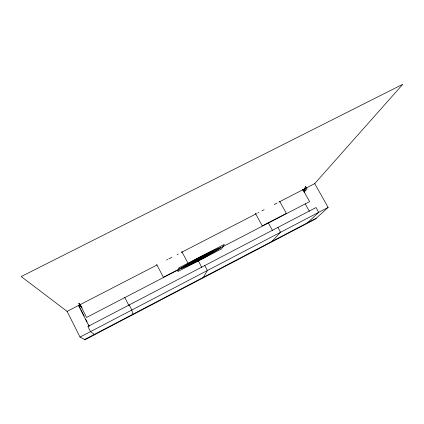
<?xml version="1.0" encoding="UTF-8"?>
<svg xmlns="http://www.w3.org/2000/svg" width="424" height="424" viewBox="0 0 424 424"><rect width="100%" height="100%" fill="white"/><g stroke="black" fill="none" stroke-linecap="round" stroke-linejoin="round"><path stroke-width="0.64" d="M200.202 259.361L200.849 257.978L213.844 250.791L212.509 252.54L200.202 259.361L188.367 265.079L188.33 264.035L201.352 256.907L213.844 250.791M203.032 277.916L207.394 270.517L204.744 265.557M304.141 191.834L305.534 189.189L305.402 186.809M302.413 190.318L303.149 189.454L304.681 189.91L304.565 187.79M304.114 192.258L307.04 188.897L305.529 186.21M303.547 191.171L304.681 189.91M271.874 241.431L280.598 232.251L277.921 227.407M307.57 222.733L318.705 212.334L316.012 207.543L87.879 326.491L90.482 331.637L94.351 334.404M314.613 183.449L328.134 207.405L315.318 219.097L85.054 339.719L80.035 337.096L67.013 311.211M80.035 337.096L328.134 207.405M84.625 339.497L316.41 218.106M157.087 264.952L67.098 311.38L21.2 276.543L402.8 84.281L314.714 183.624L278.833 202.137M166.494 260.098L167.671 259.488M168.847 258.879L171.789 257.363M177.084 254.633L178.26 254.024M181.202 252.508L256.483 213.664M257.659 213.06L258.836 212.451M261.778 210.935L264.131 209.721M274.127 204.564L277.068 203.043M188.33 264.035L200.849 257.978M81.662 307.183L79.002 303.536M79.383 303.918L81.217 306.441M82.187 307.978L80.189 306.006L78.732 303.123M80.857 305.402L80.025 304.57L80.412 305.672M302.641 189.157L309.626 201.607L86.586 317.438L79.845 304.114M305.206 203.886L309.387 211.353M279.692 201.374L286.364 213.383L262.286 225.886L255.322 213.203M268.143 222.579L272.558 230.592M197.547 259.43L201.851 267.496M181.774 251.517L188.505 264.194L163.383 277.243L156.679 264.465M129.188 304.951L131.806 310.034L132.86 314.237M124.73 297.425L128.923 305.561M78.853 305.635L80.332 308.555M80.92 309.721L84.169 316.145M85.648 319.065L87.121 321.986M88.6 324.906L89.194 326.072M78.371 305.169L89.077 326.337M178.944 267.899L177.836 271.561L221.651 248.798L224.323 244.351L178.944 267.899M181.461 267.804L180.629 268.599L181.175 268.668C194.929 262.954 208.454 256.154 220.756 247.759L220.374 247.595C206.795 252.985 193.832 260.05 181.461 267.804"/></g></svg>
